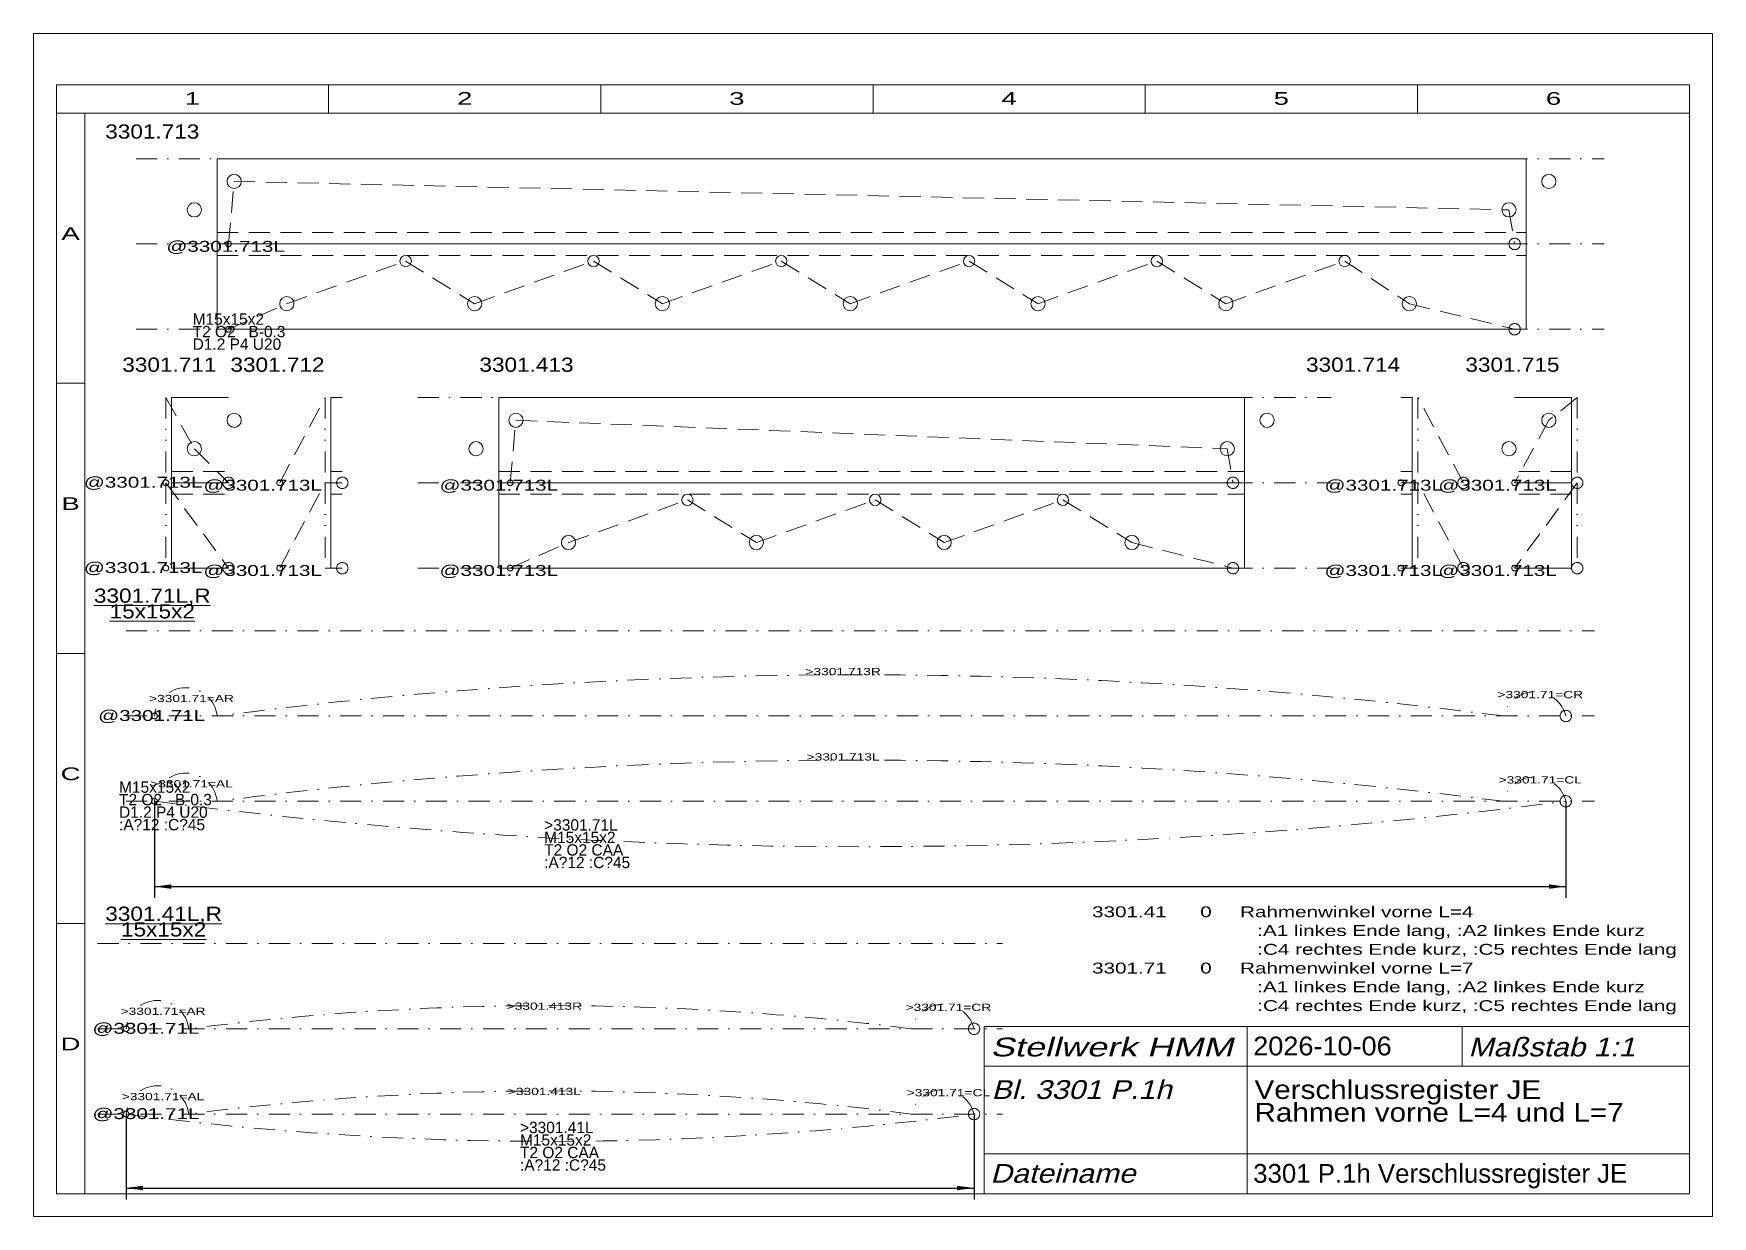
# Model space of a CAD drawing. Extents: x 1 to 296, y 1 to 209.
import ezdxf
from ezdxf.enums import TextEntityAlignment as Align

# ---------------------------------------------------------------- set-up
doc = ezdxf.new("R2010")
doc.units = 0
doc.header["$LTSCALE"] = 7.425
for name, pattern in [('DASHDOT', [1, 0.5, -0.25, 0, -0.25]), ('DASHED', [0.75, 0.5, -0.25]), ('DIVIDE', [1.25, 0.5, -0.25, 0, -0.25, 0, -0.25]), ('PHANTOM', [2.5, 1.25, -0.25, 0.25, -0.25, 0.25, -0.25])]:
    doc.linetypes.add(name, pattern=pattern)
for name, color, linetype, lineweight in [('1088___ VORLAGEN', 230, 'CONTINUOUS', 13), ('3301 RAHMEN LÄNGS', 7, 'CONTINUOUS', 18), ('3301_413L # MITTE', 30, 'CONTINUOUS', 18), ('3301_413R # MITTE', 34, 'CONTINUOUS', 18), ('3301_41L # RAHMENWINKEL VO', 11, 'CONTINUOUS', 18), ('3301_41R # RAHMENWINKEL VO', 15, 'CONTINUOUS', 18), ('3301_711L # LI_ENDE LANG', 30, 'CONTINUOUS', 18), ('3301_711R # LI_ENDE LANG', 14, 'CONTINUOUS', 18), ('3301_712L # LI_ENDE KURZ', 30, 'CONTINUOUS', 18), ('3301_712R # LI_ENDE KURZ', 14, 'CONTINUOUS', 18), ('3301_713L # MITTE', 30, 'CONTINUOUS', 18), ('3301_713R # MITTE', 14, 'CONTINUOUS', 18), ('3301_714L # RE_ENDE KURZ', 30, 'CONTINUOUS', 18), ('3301_714R # RE_ENDE KURZ', 14, 'CONTINUOUS', 18), ('3301_715L # RE_ENDE LANG', 30, 'CONTINUOUS', 18), ('3301_715R # RE_ENDE LANG', 14, 'CONTINUOUS', 18), ('3301_71L # RAHMENWINKEL VO', 11, 'CONTINUOUS', 18), ('3301_71L~A', 5, 'CONTINUOUS', 0), ('3301_71R # RAHMENWINKEL VO', 15, 'CONTINUOUS', 18), ('3301_71R~A', 5, 'CONTINUOUS', 0), ('3301___ VERSCHLUSSREGISTER', 230, 'CONTINUOUS', 0), ('BEMASSUNG', 7, 'CONTINUOUS', 25), ('BESCHRIFTUNG', 7, 'CONTINUOUS', 25), ('MASSGRENZEN', 172, 'CONTINUOUS', 25), ('MASSLINIEN', 172, 'CONTINUOUS', 25), ('MASSTEXTE', 212, 'CONTINUOUS', 25), ('MITTELLINIEN', 5, 'DASHDOT', 13), ('STANDARD', 7, 'CONTINUOUS', 0)]:
    doc.layers.add(name, color=color, linetype=linetype, lineweight=lineweight)
doc.styles.add('Arial', font='arial.ttf')

# ---------------------------------------------------------------- blocks, each defined once
blk = doc.blocks.new('D207324672')
at = {"layer": 'MASSGRENZEN'}
for points in [[(22.25, 59), (25.22, 59.39), (25.22, 58.61)], [(270.25, 59), (267.28, 58.61), (267.28, 59.39)]]:
    blk.add_solid(points, dxfattribs=at)
at = {"layer": 'MASSLINIEN', "color": 172}
for p, q in [((22.25, 74), (22.25, 57)), ((270.25, 74), (270.25, 57)), ((22.25, 59), (270.25, 59))]:
    blk.add_line(p, q, dxfattribs=at)
blk = doc.blocks.new('D207324416')
at = {"layer": 'MASSGRENZEN'}
for points in [[(17.25, 6), (20.22, 6.39), (20.22, 5.61)], [(166.25, 6), (163.28, 5.61), (163.28, 6.39)]]:
    blk.add_solid(points, dxfattribs=at)
at = {"layer": 'MASSLINIEN', "color": 172}
for p, q in [((17.25, 19), (17.25, 4)), ((166.25, 19), (166.25, 4)), ((17.25, 6), (166.25, 6))]:
    blk.add_line(p, q, dxfattribs=at)

msp = doc.modelspace()

# ---------------------------------------------------------------- linework, layer by layer
at = {"layer": '3301 RAHMEN LÄNGS'}
for p, q in [((33.25, 187), (33.25, 172)), ((33.25, 187), (263.25, 187)), ((263.25, 187), (263.25, 172)), ((33.25, 172), (33.25, 157)), ((33.25, 172), (263.25, 172)), ((263.25, 172), (263.25, 157)), ((33.25, 157), (263.25, 157)), ((25.25, 145), (25.25, 130)), ((25.25, 145), (35.25, 145)), ((53.25, 145), (53.25, 130)), ((53.25, 145), (55.25, 145)), ((82.75, 145), (82.75, 130)), ((82.75, 145), (213.75, 145)), ((213.75, 145), (213.75, 130)), ((243.25, 145), (241.25, 145)), ((243.25, 145), (243.25, 130)), ((271.25, 145), (261.25, 145)), ((271.25, 145), (271.25, 130)), ((25.25, 130), (25.25, 115)), ((25.25, 130), (35.25, 130)), ((53.25, 130), (53.25, 115)), ((53.25, 130), (55.25, 130)), ((82.75, 130), (82.75, 115)), ((82.75, 130), (213.75, 130)), ((213.75, 130), (213.75, 115)), ((243.25, 130), (241.25, 130)), ((243.25, 130), (243.25, 115)), ((271.25, 130), (261.25, 130)), ((271.25, 130), (271.25, 115)), ((25.25, 115), (35.25, 115)), ((53.25, 115), (55.25, 115)), ((82.75, 115), (213.75, 115)), ((243.25, 115), (241.25, 115)), ((243.25, 115), (241.25, 115)), ((271.25, 115), (261.25, 115)), ((271.25, 115), (261.25, 115))]:
    msp.add_line(p, q, dxfattribs=at)
at = {"layer": '3301 RAHMEN LÄNGS', "linetype": 'DASHED'}
for p, q in [((33.25, 174), (263.25, 174)), ((33.25, 170), (263.25, 170)), ((25.25, 132), (35.25, 132)), ((53.25, 132), (55.25, 132)), ((82.75, 132), (213.75, 132)), ((243.25, 132), (241.25, 132)), ((271.25, 132), (261.25, 132)), ((25.25, 128), (35.25, 128)), ((53.25, 128), (55.25, 128)), ((82.75, 128), (213.75, 128)), ((243.25, 128), (241.25, 128)), ((271.25, 128), (261.25, 128))]:
    msp.add_line(p, q, dxfattribs=at)
at = {"layer": '3301 RAHMEN LÄNGS'}
for centre in [(267.25, 183), (29.25, 178), (36.25, 141), (217.75, 141), (78.75, 136), (260.25, 136)]:
    msp.add_circle(centre, 1.25, dxfattribs=at)
at = {"layer": '3301_413L # MITTE', "linetype": 'DASHED'}
for p, q in [((95, 119.5), (115.88, 127)), ((115.88, 127), (128, 119.5)), ((128, 119.5), (148.88, 127)), ((148.88, 127), (161, 119.5)), ((161, 119.5), (181.88, 127)), ((181.88, 127), (194, 119.5)), ((84.75, 115), (95, 119.5)), ((194, 119.5), (211.75, 115))]:
    msp.add_line(p, q, dxfattribs=at)
at = {"layer": '3301_413L # MITTE'}
for centre, radius in [((115.88, 127), 1), ((148.88, 127), 1), ((181.88, 127), 1), ((95, 119.5), 1.25), ((128, 119.5), 1.25), ((161, 119.5), 1.25), ((194, 119.5), 1.25), ((194, 119.5), 1.25)]:
    msp.add_circle(centre, radius, dxfattribs=at)
at = {"layer": '3301_413L # MITTE', "linetype": 'PHANTOM'}
for centre, radius in [((84.75, 115), 0.5), ((211.75, 115), 1)]:
    msp.add_circle(centre, radius, dxfattribs=at)
at = {"layer": '3301_413R # MITTE', "linetype": 'DASHED'}
for p, q in [((84.75, 130), (85.75, 141)), ((85.75, 141), (210.75, 136)), ((210.75, 136), (211.75, 130))]:
    msp.add_line(p, q, dxfattribs=at)
at = {"layer": '3301_413R # MITTE'}
for centre in [(85.75, 141), (210.75, 136)]:
    msp.add_circle(centre, 1.25, dxfattribs=at)
at = {"layer": '3301_413R # MITTE', "linetype": 'PHANTOM'}
for centre, radius in [((84.75, 130), 0.5), ((211.75, 130), 1)]:
    msp.add_circle(centre, radius, dxfattribs=at)
at = {"layer": '3301_41L # RAHMENWINKEL VO', "linetype": 'PHANTOM'}
for centre, radius in [((17.25, 19), 0.5), ((166.25, 19), 1)]:
    msp.add_circle(centre, radius, dxfattribs=at)
at = {"layer": '3301_41L # RAHMENWINKEL VO', "linetype": 'DASHDOT'}
for centre, radius, start, end in [((22.75, 18.44), 5.53, 5.7722, 174.2278), ((91.75, -474.52), 497.59, 82.6682, 97.3318), ((160.75, 17.6), 5.68, 14.2658, 165.7342)]:
    msp.add_arc(centre, radius, start, end, dxfattribs=at)
at = {"layer": '3301_41R # RAHMENWINKEL VO', "linetype": 'PHANTOM'}
for centre, radius in [((17.25, 34), 0.5), ((166.25, 34), 1)]:
    msp.add_circle(centre, radius, dxfattribs=at)
at = {"layer": '3301_41R # RAHMENWINKEL VO', "linetype": 'DASHDOT'}
for centre, radius, start, end in [((22.75, 33.44), 5.53, 5.7722, 174.2278), ((91.75, -459.52), 497.59, 82.6682, 97.3318), ((160.75, 32.6), 5.68, 14.2658, 165.7342)]:
    msp.add_arc(centre, radius, start, end, dxfattribs=at)
at = {"layer": '3301_711L # LI_ENDE LANG', "linetype": 'DIVIDE'}
msp.add_line((24.25, 130), (24.25, 115), dxfattribs=at)
at = {"layer": '3301_711L # LI_ENDE LANG', "linetype": 'DASHED'}
msp.add_line((24.25, 130), (35.25, 115), dxfattribs=at)
at = {"layer": '3301_711L # LI_ENDE LANG', "linetype": 'PHANTOM'}
for centre, radius in [((24.25, 115), 0.5), ((35.25, 115), 1)]:
    msp.add_circle(centre, radius, dxfattribs=at)
at = {"layer": '3301_711R # LI_ENDE LANG', "linetype": 'DASHED'}
for p, q in [((24.25, 145), (29.25, 136)), ((29.25, 136), (35.25, 130))]:
    msp.add_line(p, q, dxfattribs=at)
at = {"layer": '3301_711R # LI_ENDE LANG', "linetype": 'DIVIDE'}
msp.add_line((24.25, 145), (24.25, 130), dxfattribs=at)
at = {"layer": '3301_711R # LI_ENDE LANG'}
msp.add_circle((29.25, 136), 1.25, dxfattribs=at)
at = {"layer": '3301_711R # LI_ENDE LANG', "linetype": 'PHANTOM'}
for centre, radius in [((24.25, 130), 0.5), ((35.25, 130), 1)]:
    msp.add_circle(centre, radius, dxfattribs=at)
at = {"layer": '3301_712L # LI_ENDE KURZ', "linetype": 'DASHED'}
for p, q in [((44.25, 115), (52.25, 130)), ((52.25, 115), (55.25, 115))]:
    msp.add_line(p, q, dxfattribs=at)
at = {"layer": '3301_712L # LI_ENDE KURZ', "linetype": 'DIVIDE'}
msp.add_line((52.25, 130), (52.25, 115), dxfattribs=at)
at = {"layer": '3301_712L # LI_ENDE KURZ', "linetype": 'PHANTOM'}
for centre, radius in [((44.25, 115), 0.5), ((55.25, 115), 1)]:
    msp.add_circle(centre, radius, dxfattribs=at)
at = {"layer": '3301_712R # LI_ENDE KURZ', "linetype": 'DASHED'}
for p, q in [((44.25, 130), (52.25, 145)), ((52.25, 130), (55.25, 130))]:
    msp.add_line(p, q, dxfattribs=at)
at = {"layer": '3301_712R # LI_ENDE KURZ', "linetype": 'DIVIDE'}
msp.add_line((52.25, 145), (52.25, 130), dxfattribs=at)
at = {"layer": '3301_712R # LI_ENDE KURZ', "linetype": 'PHANTOM'}
for centre, radius in [((44.25, 130), 0.5), ((55.25, 130), 1)]:
    msp.add_circle(centre, radius, dxfattribs=at)
at = {"layer": '3301_713L # MITTE', "linetype": 'DASHED'}
for p, q in [((45.5, 161.5), (66.38, 169)), ((66.38, 169), (78.5, 161.5)), ((78.5, 161.5), (99.38, 169)), ((99.38, 169), (111.5, 161.5)), ((111.5, 161.5), (132.38, 169)), ((132.38, 169), (144.5, 161.5)), ((144.5, 161.5), (165.38, 169)), ((165.38, 169), (177.5, 161.5)), ((177.5, 161.5), (198.38, 169)), ((198.38, 169), (210.5, 161.5)), ((210.5, 161.5), (231.38, 169)), ((231.38, 169), (242.75, 161.5)), ((35.25, 157), (45.5, 161.5)), ((242.75, 161.5), (261.25, 157))]:
    msp.add_line(p, q, dxfattribs=at)
at = {"layer": '3301_713L # MITTE'}
for centre, radius in [((66.38, 169), 1), ((99.38, 169), 1), ((132.38, 169), 1), ((165.38, 169), 1), ((198.38, 169), 1), ((231.38, 169), 1), ((45.5, 161.5), 1.25), ((78.5, 161.5), 1.25), ((111.5, 161.5), 1.25), ((144.5, 161.5), 1.25), ((177.5, 161.5), 1.25), ((210.5, 161.5), 1.25), ((242.75, 161.5), 1.25)]:
    msp.add_circle(centre, radius, dxfattribs=at)
at = {"layer": '3301_713L # MITTE', "linetype": 'PHANTOM'}
for centre, radius in [((35.25, 157), 0.5), ((261.25, 157), 1)]:
    msp.add_circle(centre, radius, dxfattribs=at)
at = {"layer": '3301_713R # MITTE', "linetype": 'DASHED'}
for p, q in [((35.25, 172), (36.25, 183)), ((36.25, 183), (260.25, 178)), ((260.25, 178), (261.25, 172))]:
    msp.add_line(p, q, dxfattribs=at)
at = {"layer": '3301_713R # MITTE'}
for centre in [(36.25, 183), (260.25, 178)]:
    msp.add_circle(centre, 1.25, dxfattribs=at)
at = {"layer": '3301_713R # MITTE', "linetype": 'PHANTOM'}
for centre, radius in [((35.25, 172), 0.5), ((261.25, 172), 1)]:
    msp.add_circle(centre, radius, dxfattribs=at)
at = {"layer": '3301_714L # RE_ENDE KURZ', "linetype": 'DASHED'}
for p, q in [((252.25, 115), (244.25, 130)), ((244.25, 115), (241.25, 115))]:
    msp.add_line(p, q, dxfattribs=at)
at = {"layer": '3301_714L # RE_ENDE KURZ', "linetype": 'DIVIDE'}
msp.add_line((244.25, 130), (244.25, 115), dxfattribs=at)
at = {"layer": '3301_714L # RE_ENDE KURZ', "linetype": 'PHANTOM'}
for centre, radius in [((241.25, 115), 0.5), ((252.25, 115), 1)]:
    msp.add_circle(centre, radius, dxfattribs=at)
at = {"layer": '3301_714R # RE_ENDE KURZ', "linetype": 'DASHED'}
for p, q in [((252.25, 130), (244.25, 145)), ((244.25, 130), (241.25, 130))]:
    msp.add_line(p, q, dxfattribs=at)
at = {"layer": '3301_714R # RE_ENDE KURZ', "linetype": 'DIVIDE'}
msp.add_line((244.25, 145), (244.25, 130), dxfattribs=at)
at = {"layer": '3301_714R # RE_ENDE KURZ', "linetype": 'PHANTOM'}
for centre, radius in [((241.25, 130), 0.5), ((252.25, 130), 1)]:
    msp.add_circle(centre, radius, dxfattribs=at)
at = {"layer": '3301_715L # RE_ENDE LANG', "linetype": 'DASHED'}
msp.add_line((272.25, 130), (261.25, 115), dxfattribs=at)
at = {"layer": '3301_715L # RE_ENDE LANG', "linetype": 'DIVIDE'}
msp.add_line((272.25, 130), (272.25, 115), dxfattribs=at)
at = {"layer": '3301_715L # RE_ENDE LANG', "linetype": 'PHANTOM'}
for centre, radius in [((261.25, 115), 0.5), ((272.25, 115), 1)]:
    msp.add_circle(centre, radius, dxfattribs=at)
at = {"layer": '3301_715R # RE_ENDE LANG', "linetype": 'DASHED'}
for p, q in [((272.25, 145), (267.25, 141)), ((267.25, 141), (261.25, 130))]:
    msp.add_line(p, q, dxfattribs=at)
at = {"layer": '3301_715R # RE_ENDE LANG', "linetype": 'DIVIDE'}
msp.add_line((272.25, 145), (272.25, 130), dxfattribs=at)
at = {"layer": '3301_715R # RE_ENDE LANG'}
msp.add_circle((267.25, 141), 1.25, dxfattribs=at)
at = {"layer": '3301_715R # RE_ENDE LANG', "linetype": 'PHANTOM'}
for centre, radius in [((261.25, 130), 0.5), ((272.25, 130), 1)]:
    msp.add_circle(centre, radius, dxfattribs=at)
at = {"layer": '3301_71L # RAHMENWINKEL VO', "linetype": 'PHANTOM'}
for centre, radius in [((22.25, 74), 0.5), ((270.25, 74), 1)]:
    msp.add_circle(centre, radius, dxfattribs=at)
at = {"layer": '3301_71L # RAHMENWINKEL VO', "linetype": 'DASHDOT'}
for centre, radius, start, end in [((146.25, -804.24), 885.48, 82.66823, 97.33177), ((264.75, 72.6), 5.68, 14.2658, 165.7342)]:
    msp.add_arc(centre, radius, start, end, dxfattribs=at)
at = {"layer": '3301_71L~A', "linetype": 'DASHDOT'}
msp.add_arc((27.75, 73.44), 5.53, 5.7722, 174.2278, dxfattribs=at)
at = {"layer": '3301_71R # RAHMENWINKEL VO', "linetype": 'PHANTOM'}
for centre, radius in [((22.25, 89), 0.5), ((270.25, 89), 1)]:
    msp.add_circle(centre, radius, dxfattribs=at)
at = {"layer": '3301_71R # RAHMENWINKEL VO', "linetype": 'DASHDOT'}
for centre, radius, start, end in [((146.25, -789.24), 885.48, 82.66823, 97.33177), ((264.75, 87.6), 5.68, 14.2658, 165.7342)]:
    msp.add_arc(centre, radius, start, end, dxfattribs=at)
at = {"layer": '3301_71R~A', "linetype": 'DASHDOT'}
msp.add_arc((27.75, 88.44), 5.53, 5.7722, 174.2278, dxfattribs=at)
at = {"layer": '3301___ VERSCHLUSSREGISTER', "linetype": 'DASHDOT'}
for centre, radius in [((146.25, 1032.88), 966.87), ((91.75, 595.1), 580.9)]:
    msp.add_arc(centre, radius, 262.63157, 277.36843, dxfattribs=at)
at = {"layer": 'MITTELLINIEN'}
for p, q in [((19, 187), (277, 187)), ((19, 172), (277, 172)), ((19, 157), (277, 157)), ((68.5, 145), (229, 145)), ((68.5, 130), (229, 130)), ((68.5, 115), (229, 115)), ((17.25, 104), (275.25, 104)), ((17.25, 89), (275.25, 89)), ((17.25, 74), (275.25, 74)), ((12.25, 49), (171.25, 49)), ((12.25, 34), (171.25, 34)), ((12.25, 19), (171.25, 19))]:
    msp.add_line(p, q, dxfattribs=at)
at = {"layer": 'STANDARD'}
for p, q in [((296, 209), (1, 209)), ((1, 209), (1, 1)), ((296, 1), (296, 209)), ((292, 200), (5, 200)), ((5, 200), (5, 195)), ((52.83, 200), (52.83, 195)), ((100.67, 200), (100.67, 195)), ((148.5, 200), (148.5, 195)), ((196.33, 200), (196.33, 195)), ((244.17, 200), (244.17, 195)), ((292, 200), (292, 195)), ((5, 195), (5, 5)), ((10, 195), (5, 195)), ((10, 195), (10, 5)), ((292, 195), (10, 195)), ((292, 5), (292, 195)), ((5, 147.5), (10, 147.5)), ((5, 100), (10, 100)), ((5, 52.5), (10, 52.5)), ((5, 5), (10, 5)), ((10, 5), (292, 5)), ((1, 1), (296, 1))]:
    msp.add_line(p, q, dxfattribs=at)
at = {"layer": 'STANDARD', "lineweight": 0}
for p, q in [((168.02, 34.4), (291.91, 34.4)), ((168.02, 34.4), (168.02, 5)), ((214.22, 34.4), (214.22, 5)), ((252.02, 34.4), (252.02, 27.4)), ((168.02, 27.4), (291.91, 27.4)), ((168.02, 12), (291.91, 12))]:
    msp.add_line(p, q, dxfattribs=at)

# ---------------------------------------------------------------- block references
at = {"layer": 'BEMASSUNG'}
for name in ['D207324672', 'D207324416']:
    msp.add_blockref(name, (0, 0), dxfattribs=at)

# ---------------------------------------------------------------- texts
at = {"layer": '1088___ VORLAGEN', "char_height": 2, "attachment_point": 7, "line_spacing_factor": 0.66, "style": 'Arial'}
for s, insert in [('\\W0.972809;>3301.71L\\PM15x15x2\\PT2 O2 CAA\\P:A?12 :C?45', (90.72, 62.22)), ('\\W0.972809;>3301.41L\\PM15x15x2\\PT2 O2 CAA\\P:A?12 :C?45', (86.47, 9.02))]:
    msp.add_mtext(s, dxfattribs=dict(at, insert=insert))
at = {"layer": '3301_413L # MITTE', "linetype": 'DASHDOT', "style": 'Arial', "width": 1.356593}
msp.add_text('@3301.713L', height=1.913, dxfattribs=at).set_placement((82.75, 114.58), align=Align.MIDDLE_CENTER)
at = {"layer": '3301_413R # MITTE', "linetype": 'DASHDOT', "style": 'Arial', "width": 1.356593}
msp.add_text('@3301.713L', height=1.913, dxfattribs=at).set_placement((82.75, 129.58), align=Align.MIDDLE_CENTER)
at = {"layer": '3301_41L # RAHMENWINKEL VO', "linetype": 'DASHDOT', "style": 'Arial'}
for s, height, width, p in [('>3301.413L', 1.275, 1.356607, (90.75, 22.98)), ('>3301.71=AL', 1.275, 1.356602, (23.75, 22.08)), ('>3301.71=CL', 1.275, 1.356603, (161.75, 22.77)), ('@3301.71L', 1.913, 1.356588, (20.75, 19.08))]:
    msp.add_text(s, height=height, dxfattribs=dict(at, width=width)).set_placement(p, align=Align.MIDDLE_CENTER)
at = {"layer": '3301_41R # RAHMENWINKEL VO', "linetype": 'DASHDOT', "style": 'Arial'}
for s, height, width, p in [('>3301.413R', 1.275, 1.356603, (90.75, 37.98)), ('>3301.71=CR', 1.275, 1.3566, (161.75, 37.77)), ('>3301.71=AR', 1.275, 1.356599, (23.75, 37.08)), ('@3301.71L', 1.913, 1.356588, (20.75, 34.08))]:
    msp.add_text(s, height=height, dxfattribs=dict(at, width=width)).set_placement(p, align=Align.MIDDLE_CENTER)
at = {"layer": '3301_711L # LI_ENDE LANG', "linetype": 'DASHDOT', "style": 'Arial', "width": 1.356593}
msp.add_text('@3301.713L', height=1.913, dxfattribs=at).set_placement((20.25, 115.1), align=Align.MIDDLE_CENTER)
at = {"layer": '3301_711R # LI_ENDE LANG', "linetype": 'DASHDOT', "style": 'Arial', "width": 1.356593}
msp.add_text('@3301.713L', height=1.913, dxfattribs=at).set_placement((20.25, 130.1), align=Align.MIDDLE_CENTER)
at = {"layer": '3301_712L # LI_ENDE KURZ', "linetype": 'DASHDOT', "style": 'Arial', "width": 1.356593}
msp.add_text('@3301.713L', height=1.913, dxfattribs=at).set_placement((41.25, 114.58), align=Align.MIDDLE_CENTER)
at = {"layer": '3301_712R # LI_ENDE KURZ', "linetype": 'DASHDOT', "style": 'Arial', "width": 1.356593}
msp.add_text('@3301.713L', height=1.913, dxfattribs=at).set_placement((41.25, 129.58), align=Align.MIDDLE_CENTER)
at = {"layer": '3301_713L # MITTE', "insert": (28.95, 153.36), "char_height": 2, "attachment_point": 7, "line_spacing_factor": 0.66, "style": 'Arial'}
msp.add_mtext('\\W0.972813;M15x15x2 \\PT2 O2   B-0.3\\PD1.2 P4 U20\\P', dxfattribs=at)
at = {"layer": '3301_713R # MITTE', "linetype": 'DASHDOT', "style": 'Arial', "width": 1.356593}
msp.add_text('@3301.713L', height=1.913, dxfattribs=at).set_placement((34.75, 171.58), align=Align.MIDDLE_CENTER)
at = {"layer": '3301_714L # RE_ENDE KURZ', "linetype": 'DASHDOT', "style": 'Arial', "width": 1.356593}
msp.add_text('@3301.713L', height=1.913, dxfattribs=at).set_placement((238.25, 114.58), align=Align.MIDDLE_CENTER)
at = {"layer": '3301_714R # RE_ENDE KURZ', "linetype": 'DASHDOT', "style": 'Arial', "width": 1.356593}
msp.add_text('@3301.713L', height=1.913, dxfattribs=at).set_placement((238.25, 129.58), align=Align.MIDDLE_CENTER)
at = {"layer": '3301_715L # RE_ENDE LANG', "linetype": 'DASHDOT', "style": 'Arial', "width": 1.356593}
msp.add_text('@3301.713L', height=1.913, dxfattribs=at).set_placement((258.25, 114.58), align=Align.MIDDLE_CENTER)
at = {"layer": '3301_715R # RE_ENDE LANG', "linetype": 'DASHDOT', "style": 'Arial', "width": 1.356593}
msp.add_text('@3301.713L', height=1.913, dxfattribs=at).set_placement((258.25, 129.58), align=Align.MIDDLE_CENTER)
at = {"layer": '3301_71L # RAHMENWINKEL VO', "linetype": 'DASHDOT', "style": 'Arial'}
for s, width, p in [('>3301.713L', 1.356607, (143.25, 81.81)), ('>3301.71=CL', 1.356603, (265.75, 77.77))]:
    msp.add_text(s, height=1.275, dxfattribs=dict(at, width=width)).set_placement(p, align=Align.MIDDLE_CENTER)
at = {"layer": '3301_71L # RAHMENWINKEL VO', "insert": (16.02, 68.87), "char_height": 2, "attachment_point": 7, "line_spacing_factor": 0.66, "style": 'Arial'}
msp.add_mtext('\\W0.972813;M15x15x2 \\PT2 O2   B-0.3\\PD1.2 P4 U20\\P:A?12 :C?45', dxfattribs=at)
at = {"layer": '3301_71L~A', "linetype": 'DASHDOT', "style": 'Arial', "width": 1.356602}
msp.add_text('>3301.71=AL', height=1.275, dxfattribs=at).set_placement((28.75, 77.08), align=Align.MIDDLE_CENTER)
at = {"layer": '3301_71R # RAHMENWINKEL VO', "linetype": 'DASHDOT', "style": 'Arial'}
for s, height, width, p in [('>3301.713R', 1.275, 1.356603, (143.25, 96.81)), ('>3301.71=CR', 1.275, 1.3566, (265.75, 92.77)), ('@3301.71L', 1.913, 1.356588, (21.75, 89.08))]:
    msp.add_text(s, height=height, dxfattribs=dict(at, width=width)).set_placement(p, align=Align.MIDDLE_CENTER)
at = {"layer": '3301_71R~A', "linetype": 'DASHDOT', "style": 'Arial', "width": 1.356599}
msp.add_text('>3301.71=AR', height=1.275, dxfattribs=at).set_placement((28.75, 92.08), align=Align.MIDDLE_CENTER)
at = {"layer": '3301___ VERSCHLUSSREGISTER', "char_height": 2.5, "attachment_point": 5, "line_spacing_factor": 0.66, "style": 'Arial'}
for s, insert in [('\\W1.135108;\\L3301.71L,R\\P15x15x2', (21.86, 108.77)), ('\\W1.135108;\\L3301.41L,R\\P15x15x2', (23.85, 52.83))]:
    msp.add_mtext(s, dxfattribs=dict(at, insert=insert))
at = {"layer": '3301___ VERSCHLUSSREGISTER', "linetype": 'DASHDOT', "char_height": 1.9125, "attachment_point": 1, "line_spacing_factor": 1.035294, "style": 'Arial'}
for s, insert in [('\\W1.356598;3301.41\\P\\P\\P3301.71', (187, 55.53)), ('\\W1.356636;0\\P\\P\\P0', (206, 55.53)), ('\\W1.356583;Rahmenwinkel vorne L=4\\P   :A1 linkes Ende lang, :A2 linkes Ende kurz\\P   :C4 rechtes Ende kurz, :C5 rechtes Ende lang\\PRahmenwinkel vorne L=7\\P   :A1 linkes Ende lang, :A2 linkes Ende kurz\\P   :C4 rechtes Ende kurz, :C5 rechtes Ende lang\\P\\P\\P', (213, 55.53))]:
    msp.add_mtext(s, dxfattribs=dict(at, insert=insert))
at = {"layer": 'BESCHRIFTUNG', "style": 'Arial', "width": 1.13514}
for s, p in [('3301.713', (21.86, 191.77)), ('3301.711', (24.86, 150.77)), ('3301.712', (43.86, 150.77)), ('3301.413', (87.61, 150.77)), ('3301.714', (232.86, 150.77)), ('3301.715', (260.86, 150.77))]:
    msp.add_text(s, height=2.5, dxfattribs=at).set_placement(p, align=Align.MIDDLE_CENTER)
at = {"layer": 'BESCHRIFTUNG', "style": 'Arial', "oblique": 15}
for s, width, p in [('Stellwerk HMM', 1.375804, (169.11, 32.44)), ('Maßstab 1:1', 1.143719, (253.11, 32.44)), ('Bl. 3301 P.1h', 1.14372, (169.33, 24.96)), ('Dateiname', 1.143709, (169.11, 10.22))]:
    msp.add_text(s, height=3.3, dxfattribs=dict(at, width=width)).set_placement(p, align=Align.TOP_LEFT)
at = {"layer": 'BESCHRIFTUNG', "style": 'Arial'}
for s, width, p in [('2026-10-06', 1.031837, (215.31, 32.62)), ('3301 P.1h Verschlussregister JE', 0.982781, (215.31, 10.22))]:
    msp.add_text(s, height=3.3, dxfattribs=dict(at, width=width)).set_placement(p, align=Align.TOP_LEFT)
at = {"layer": 'BESCHRIFTUNG', "insert": (215.53, 24.96), "char_height": 3.3, "attachment_point": 1, "line_spacing_factor": 0.727273, "style": 'Arial'}
msp.add_mtext('\\W1.130224;Verschlussregister JE\\PRahmen vorne L=4 und L=7', dxfattribs=at)
at = {"layer": 'STANDARD', "style": 'Arial'}
for s, width, p in [('1', 1.547923, (28.92, 196.47)), ('2', 1.547922, (76.75, 196.47)), ('3', 1.547923, (124.58, 196.47)), ('4', 1.547923, (172.42, 196.47)), ('5', 1.547922, (220.25, 196.47)), ('6', 1.547923, (268.08, 196.47)), ('A', 1.547987, (7.5, 172.72)), ('B', 1.547987, (7.5, 125.22)), ('C', 1.548103, (7.5, 77.72)), ('D', 1.548104, (7.5, 30.22))]:
    msp.add_text(s, height=2.23, dxfattribs=dict(at, width=width)).set_placement(p, align=Align.CENTER)

doc.saveas('drawing.dxf')
